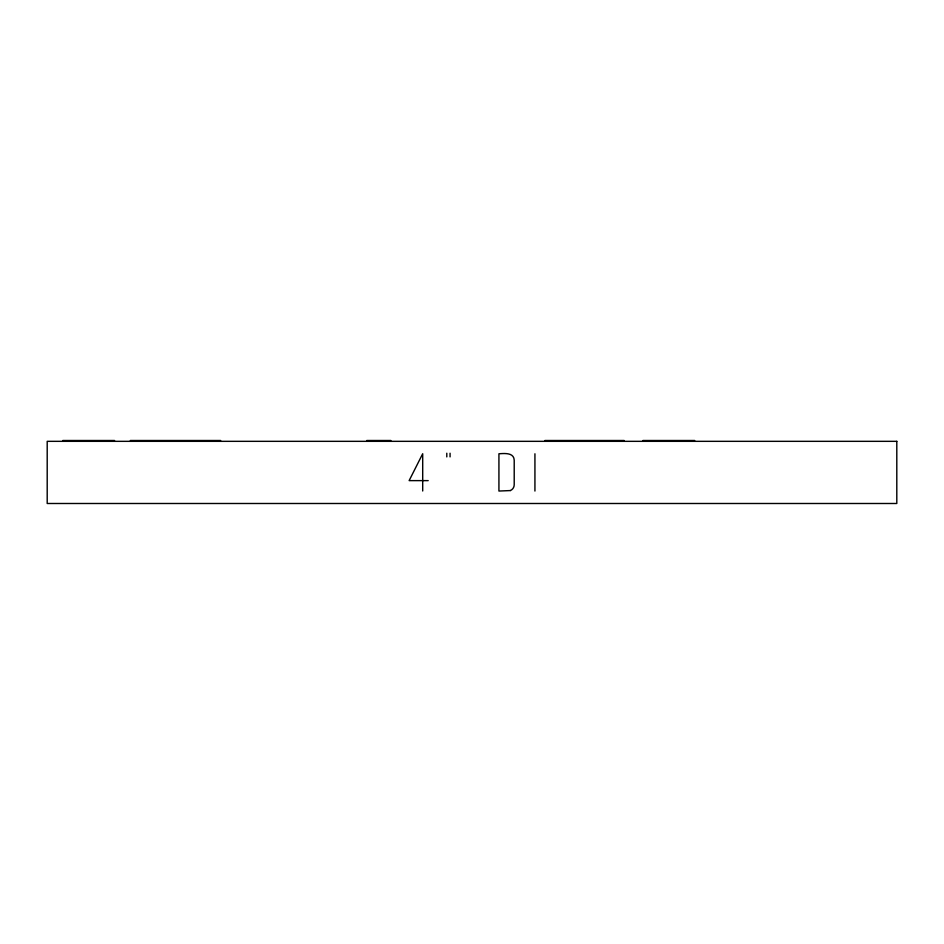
<?xml version="1.0" encoding="UTF-8"?>
<svg xmlns="http://www.w3.org/2000/svg" width="944" height="944" viewBox="0 0 944 944"><rect width="100%" height="100%" fill="white"/><g stroke="black" fill="none" stroke-linecap="round" stroke-linejoin="round"><path stroke-width="1.42" d="M62.776 440.506L114.59 440.506M130.319 440.506L220.672 440.506M366.768 440.506L390.899 440.506M544.9 440.506L624.137 440.506M642.911 440.506L694.713 440.506M428.198 480.626L409.13 480.626L422.7 453.734L422.7 490.998M534.929 453.781L534.929 491.045M450.064 453.226L450.064 456.896M446.795 453.226L446.795 456.896M510.35 490.561L498.928 491.045L498.928 453.781C504.285 453.427 513.878 452.377 514.209 460.153L514.209 484.673A6.36 6.36 0 0 1 510.35 490.561M896.8 441.332L47.2 441.332L47.2 503.494L896.8 503.494L896.8 441.332"/></g></svg>
